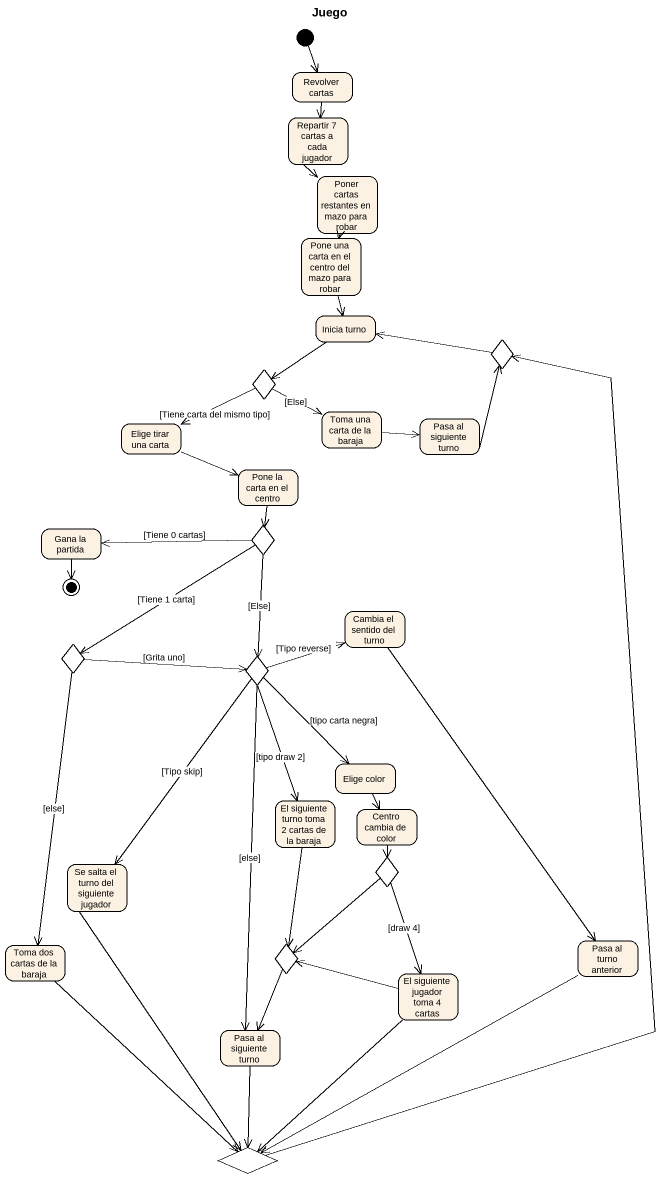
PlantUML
@startuml
title Juego
hide empty description
state "Revolver cartas" as Revolver_cartas
state "Repartir 7 cartas a cada jugador" as Repartir_7_cartas_a_cada
state "Poner cartas restantes en mazo para robar" as Poner_cartas_restantes_en
state "Pone una carta en el centro del mazo para robar" as Pone_una_carta_en_el_centro
state "Inicia turno" as Inicia_turno
state choice1 <<choice>>
state choice2 <<choice>>
state "Toma una carta de la baraja" as Toma_una_carta_de_la_baraja
state "Elige tirar una carta" as Elige_tirar_una_carta
state "Pasa al siguiente turno" as Pasa_al_siguiente_turno
state "Pone la carta en el centro" as Pone_la_carta_en_el_centro
state choice3 <<choice>>
state "Gana la partida" as Gana_la_partida
state choice4 <<choice>>
state "Cambia el sentido del turno" as Cambia_el_sentido_del_turno
state choice5 <<choice>>
state "Elige color" as Elige_color
state "El siguiente turno toma 2 cartas de la baraja" as El_siguiente_turno_toma_2
state "Centro cambia de color" as Centro_cambia_de_color
state "Se salta el turno del siguiente jugador" as Se_salta_el_turno_del
state choice6 <<choice>>
state "Toma dos cartas de la baraja" as Toma_dos_cartas_de_la_baraja
state choice7 <<choice>>
state "Pasa al turno anterior" as Pasa_al_turno_anterior
state "El siguiente jugador toma 4 cartas" as El_siguiente_jugador_toma_4
state "Pasa al siguiente turno" as Pasa_al_siguiente_turno_2
state choice8 <<choice>>
[*] --> Revolver_cartas
Revolver_cartas --> Repartir_7_cartas_a_cada
Repartir_7_cartas_a_cada --> Poner_cartas_restantes_en
Poner_cartas_restantes_en --> Pone_una_carta_en_el_centro
Pone_una_carta_en_el_centro --> Inicia_turno
Inicia_turno --> choice1
choice1 -right-> Toma_una_carta_de_la_baraja : [Else]
choice1 -left-> Elige_tirar_una_carta : [Tiene carta del mismo tipo]
choice2 -left-> Inicia_turno
Toma_una_carta_de_la_baraja -right-> Pasa_al_siguiente_turno
Elige_tirar_una_carta -right-> Pone_la_carta_en_el_centro
Pasa_al_siguiente_turno -up-> choice2
Pone_la_carta_en_el_centro --> choice3
choice3 -left-> Gana_la_partida : [Tiene 0 cartas]
choice3 --> choice4 : [Tiene 1 carta]
choice3 --> choice5 : [Else]
choice4 -right-> choice5 : [Grita uno]
choice4 --> Toma_dos_cartas_de_la_baraja : [else]
Cambia_el_sentido_del_turno --> Pasa_al_turno_anterior
choice5 -right-> Cambia_el_sentido_del_turno : [Tipo reverse]
choice5 --> Elige_color : [tipo carta negra]
choice5 --> El_siguiente_turno_toma_2 : [tipo draw 2]
choice5 --> Se_salta_el_turno_del : [Tipo skip]
choice5 --> Pasa_al_siguiente_turno_2 : [else]
Elige_color --> Centro_cambia_de_color
El_siguiente_turno_toma_2 --> choice7
Centro_cambia_de_color --> choice6
Se_salta_el_turno_del --> choice8
choice6 --> choice7
choice6 --> El_siguiente_jugador_toma_4 : [draw 4]
Toma_dos_cartas_de_la_baraja --> choice8
choice7 --> Pasa_al_siguiente_turno_2
Pasa_al_turno_anterior -left-> choice8
El_siguiente_jugador_toma_4 -left-> choice7
El_siguiente_jugador_toma_4 --> choice8
Pasa_al_siguiente_turno_2 --> choice8
choice8 -up-> choice2
Gana_la_partida --> [*]
@enduml
